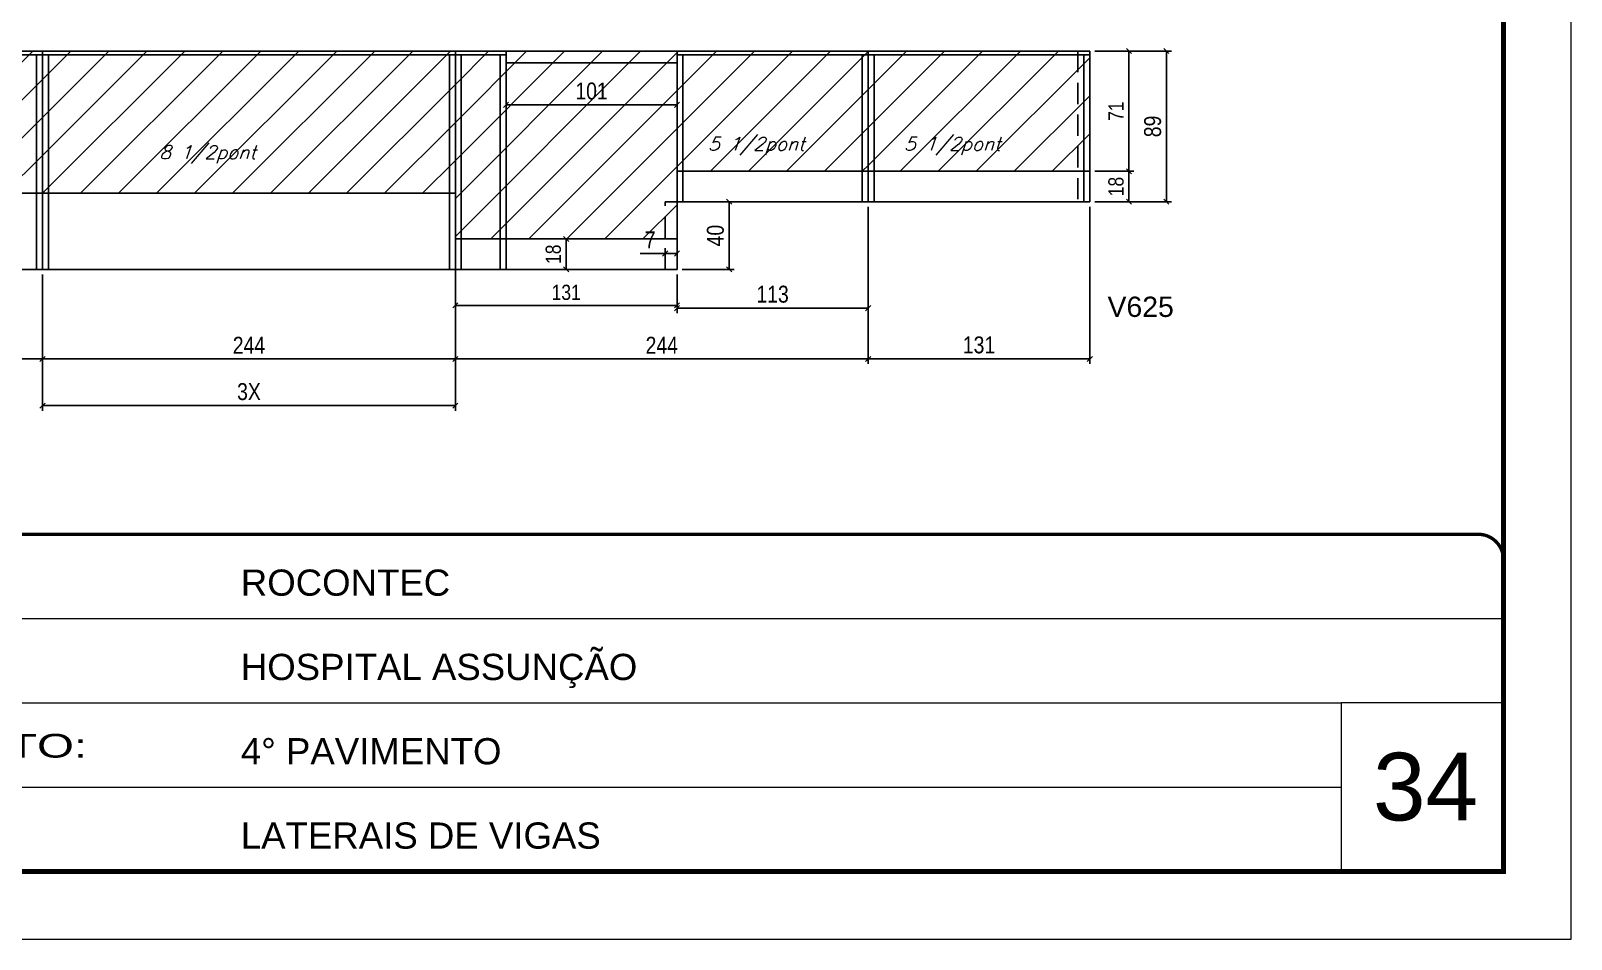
# Model space of a CAD drawing. Extents: x -20960 to -5926, y -2106 to 21915.
# Drawn here: x -10047 to -9137, y 11677 to 12213 of the extents above; entities that cross this region are included whole.
import ezdxf

# ---------------------------------------------------------------- set-up
doc = ezdxf.new("R2010")
doc.units = 0
for name, pattern in [('CONTINUO', [0]), ('DASHED', [0.75, 0.5, -0.25]), ('HIDDEN', [0.375, 0.25, -0.125])]:
    doc.linetypes.add(name, pattern=pattern)
for name, color, linetype in [('5', 5, 'Continuous'), ('COTA', 241, 'Continuous'), ('Painéis', 200, 'Continuous'), ('Reaproveitamento', 251, 'Continuous'), ('SARR_2.2x7', 40, 'Continuous'), ('SARR_3.5x7', 81, 'Continuous'), ('texto', 7, 'Continuous')]:
    doc.layers.add(name, color=color, linetype=linetype)
for name, color, linetype, lineweight in [('CARIMBO', 255, 'Continuous', 9), ('Folhas', 255, 'Continuous', 9), ('SARRAFO DE PRESSAO', 251, 'DASHED', 9)]:
    doc.layers.add(name, color=color, linetype=linetype, lineweight=lineweight)
doc.styles.add('ARIAL', font='arial.ttf')
doc.styles.add('COTA TECNICA', font='techl___.ttf', dxfattribs={"height": 10})
doc.styles.add('COTA TECNICA-50', font='techl___.ttf', dxfattribs={"height": 9})
doc.styles.add('Romans', font='romans.shx')
doc.styles.get("Standard").update_dxf_attribs({"font": 'arial.ttf'})
doc.styles.add('Tecnologia', font='')
doc.styles.get('Tecnologia').set_extended_font_data('Forgotten Futurist')
doc.dimstyles.new('COTA PAINEL-50', dxfattribs={"dimtxt": 9, "dimasz": 3, "dimexe": 3, "dimexo": 3, "dimgap": 3, "dimtad": 1, "dimdec": 1, "dimzin": 12, "dimdsep": 46, "dimtxsty": 'COTA TECNICA-50', "dimblk1": 'OBLIQUE', "dimblk2": 'OBLIQUE', "dimsah": 1, "dimcen": 0.9, "dimclrd": 4, "dimclre": 4, "dimclrt": 240, "dimadec": 1, "dimazin": 3, "dimtfac": 1, "dimtdec": 1, "dimtmove": 0, "dimatfit": 3, "dimfxl": 1, "dimtolj": 1, "dimtzin": 12, "dimarcsym": 0})
doc.dimstyles.new('PAINEL', dxfattribs={"dimtxt": 10, "dimasz": 3, "dimexe": 3, "dimexo": 3, "dimgap": 3, "dimtad": 1, "dimdec": 1, "dimzin": 12, "dimdsep": 46, "dimtxsty": 'COTA TECNICA', "dimblk1": 'OBLIQUE', "dimblk2": 'OBLIQUE', "dimsah": 1, "dimcen": 0.9, "dimclrd": 4, "dimclre": 4, "dimclrt": 240, "dimadec": 1, "dimazin": 3, "dimtfac": 1, "dimtdec": 1, "dimtmove": 0, "dimatfit": 3, "dimfxl": 1, "dimtolj": 1, "dimtzin": 12, "dimarcsym": 0})
pattern_1 = [(45, (-13.5, -4594.3), (-11.22532, 11.22532), [])]

# ---------------------------------------------------------------- blocks, each defined once
blk = doc.blocks.new('9999999999')
at = {"color": 30, "linetype": 'CONTINUO'}
for p, q in [((98564.56, 34379.64), (99583.98, 34379.64)), ((98564.56, 34329.83), (99487.98, 34329.83)), ((99583.98, 34329.83), (99487.98, 34329.83)), ((99487.98, 34329.83), (99487.98, 34230.21)), ((98564.56, 34280.02), (99487.98, 34280.02))]:
    blk.add_line(p, q, dxfattribs=at)
at = {"color": 30, "linetype": 'CONTINUO', "const_width": 2}
blk.add_lwpolyline([(99583.98, 34230.21), (99583.98, 34414.45, 0.414214), (99568.98, 34429.45), (98228.98, 34429.45, 0.414214), (98213.98, 34414.45), (98213.98, 34245.21, 0.414214), (98228.98, 34230.21), (99583.98, 34230.21)], format="xyb", dxfattribs=at)
at = {"layer": 'Folhas'}
blk.add_lwpolyline([(98138.98, 34190.21), (99623.98, 34190.21), (99623.98, 35240.21), (98138.98, 35240.21)], close=True, dxfattribs=at)
at = {"layer": 'Folhas', "color": 30, "const_width": 3}
blk.add_lwpolyline([(98213.98, 34230.21), (99583.98, 34230.21), (99583.98, 35200.21), (98213.98, 35200.21)], close=True, dxfattribs=at)
at = {"color": 7, "linetype": 'Continuous', "ltscale": 5, "style": 'ARIAL'}
for s, height, p in [('ROCONTEC', 15.483, (98837.68, 34393.13)), ('HOSPITAL ASSUNÇÃO', 15.4829, (98837.68, 34343.32)), ('4° PAVIMENTO', 15.4829, (98837.68, 34293.51)), ('LATERAIS DE VIGAS', 15.4829, (98837.68, 34243.7))]:
    blk.add_text(s, height=height, dxfattribs=at).set_placement(p)
at = {"layer": 'Folhas', "color": 7, "style": 'Tecnologia', "width": 1.5}
blk.add_text('PAVIMENTO:', height=14, dxfattribs=at).set_placement((98573.65, 34297.5))
blk = doc.blocks.new('_Oblique')
at = {"color": 0, "linetype": 'ByBlock', "lineweight": -2}
blk.add_line((-0.5, -0.5), (0.5, 0.5), dxfattribs=at)
blk = doc.blocks.new('*D1151')
at = {"layer": 'COTA', "color": 4, "lineweight": -2, "ltscale": 25, "transparency": 16777216}
for p, q in [((-10040.5, 12069.48), (-10040.5, 11989.02)), ((-9796.5, 12069.48), (-9796.5, 11989.02)), ((-10040.5, 11992.02), (-9796.5, 11992.02))]:
    blk.add_line(p, q, dxfattribs=at)
at = {"layer": 'Defpoints', "color": 0, "ltscale": 25, "transparency": 16777216}
for p in [(-10040.5, 12072.48), (-9796.5, 12072.48), (-9796.5, 11992.02)]:
    blk.add_point(p, dxfattribs=at)
at = {"layer": 'COTA', "color": 4, "lineweight": -2, "ltscale": 25, "transparency": 16777216, "xscale": 3, "yscale": 3, "zscale": 3, "rotation": 180}
blk.add_blockref('_Oblique', (-10040.5, 11992.02), dxfattribs=at)
at = {"layer": 'COTA', "color": 4, "lineweight": -2, "ltscale": 25, "transparency": 16777216, "xscale": 3, "yscale": 3, "zscale": 3}
blk.add_blockref('_Oblique', (-9796.5, 11992.02), dxfattribs=at)
at = {"layer": 'COTA', "color": 240, "ltscale": 25, "transparency": 16777216, "insert": (-9918.5, 12000.24), "char_height": 10, "attachment_point": 5, "style": 'COTA TECNICA'}
blk.add_mtext('\\A1;3X', dxfattribs=at)
blk = doc.blocks.new('*D1152')
at = {"layer": 'COTA', "color": 4, "lineweight": -2, "ltscale": 25, "transparency": 16777216}
for p, q in [((-10284.5, 12069.48), (-10284.5, 12016.63)), ((-10040.5, 12069.48), (-10040.5, 12016.63)), ((-10284.5, 12019.63), (-10040.5, 12019.63))]:
    blk.add_line(p, q, dxfattribs=at)
at = {"layer": 'Defpoints', "color": 0, "ltscale": 25, "transparency": 16777216}
for p in [(-10284.5, 12072.48), (-10040.5, 12072.48), (-10040.5, 12019.63)]:
    blk.add_point(p, dxfattribs=at)
at = {"layer": 'COTA', "color": 4, "lineweight": -2, "ltscale": 25, "transparency": 16777216, "xscale": 3, "yscale": 3, "zscale": 3, "rotation": 180}
blk.add_blockref('_Oblique', (-10284.5, 12019.63), dxfattribs=at)
at = {"layer": 'COTA', "color": 4, "lineweight": -2, "ltscale": 25, "transparency": 16777216, "xscale": 3, "yscale": 3, "zscale": 3}
blk.add_blockref('_Oblique', (-10040.5, 12019.63), dxfattribs=at)
at = {"layer": 'COTA', "color": 240, "ltscale": 25, "transparency": 16777216, "insert": (-10162.5, 12027.71), "char_height": 10, "attachment_point": 5, "style": 'COTA TECNICA'}
blk.add_mtext('\\A1;244', dxfattribs=at)
blk = doc.blocks.new('*D1153')
at = {"layer": 'COTA', "color": 4, "lineweight": -2, "ltscale": 25, "transparency": 16777216}
for p, q in [((-9796.5, 12087.48), (-9796.5, 12016.63)), ((-10040.5, 12069.48), (-10040.5, 12016.63)), ((-10040.5, 12019.63), (-9796.5, 12019.63))]:
    blk.add_line(p, q, dxfattribs=at)
at = {"layer": 'Defpoints', "color": 0, "ltscale": 25, "transparency": 16777216}
for p in [(-9796.5, 12090.48), (-10040.5, 12072.48), (-9796.5, 12019.63)]:
    blk.add_point(p, dxfattribs=at)
at = {"layer": 'COTA', "color": 4, "lineweight": -2, "ltscale": 25, "transparency": 16777216, "xscale": 3, "yscale": 3, "zscale": 3, "rotation": 180}
blk.add_blockref('_Oblique', (-10040.5, 12019.63), dxfattribs=at)
at = {"layer": 'COTA', "color": 4, "lineweight": -2, "ltscale": 25, "transparency": 16777216, "xscale": 3, "yscale": 3, "zscale": 3}
blk.add_blockref('_Oblique', (-9796.5, 12019.63), dxfattribs=at)
at = {"layer": 'COTA', "color": 240, "ltscale": 25, "transparency": 16777216, "insert": (-9918.5, 12027.71), "char_height": 10, "attachment_point": 5, "style": 'COTA TECNICA'}
blk.add_mtext('\\A1;244', dxfattribs=at)
blk = doc.blocks.new('*D1018')
at = {"layer": 'COTA', "color": 4, "lineweight": -2, "ltscale": 25, "transparency": 16777216}
for p, q in [((-9552.5, 12109.48), (-9552.5, 12016.63)), ((-9796.5, 12069.48), (-9796.5, 12016.63)), ((-9796.5, 12019.63), (-9552.5, 12019.63))]:
    blk.add_line(p, q, dxfattribs=at)
at = {"layer": 'Defpoints', "color": 0, "ltscale": 25, "transparency": 16777216}
for p in [(-9552.5, 12112.48), (-9796.5, 12072.48), (-9552.5, 12019.63)]:
    blk.add_point(p, dxfattribs=at)
at = {"layer": 'COTA', "color": 4, "lineweight": -2, "ltscale": 25, "transparency": 16777216, "xscale": 3, "yscale": 3, "zscale": 3, "rotation": 180}
blk.add_blockref('_Oblique', (-9796.5, 12019.63), dxfattribs=at)
at = {"layer": 'COTA', "color": 4, "lineweight": -2, "ltscale": 25, "transparency": 16777216, "xscale": 3, "yscale": 3, "zscale": 3}
blk.add_blockref('_Oblique', (-9552.5, 12019.63), dxfattribs=at)
at = {"layer": 'COTA', "color": 240, "ltscale": 25, "transparency": 16777216, "insert": (-9674.5, 12027.71), "char_height": 10, "attachment_point": 5, "style": 'COTA TECNICA'}
blk.add_mtext('\\A1;244', dxfattribs=at)
blk = doc.blocks.new('*D1154')
at = {"layer": 'COTA', "color": 4, "lineweight": -2, "ltscale": 25, "transparency": 16777216}
for p, q in [((-9552.5, 12109.48), (-9552.5, 12016.63)), ((-9421.5, 12109.48), (-9421.5, 12016.63)), ((-9552.5, 12019.63), (-9421.5, 12019.63))]:
    blk.add_line(p, q, dxfattribs=at)
at = {"layer": 'Defpoints', "color": 0, "ltscale": 25, "transparency": 16777216}
for p in [(-9552.5, 12112.48), (-9421.5, 12112.48), (-9421.5, 12019.63)]:
    blk.add_point(p, dxfattribs=at)
at = {"layer": 'COTA', "color": 4, "lineweight": -2, "ltscale": 25, "transparency": 16777216, "xscale": 3, "yscale": 3, "zscale": 3, "rotation": 180}
blk.add_blockref('_Oblique', (-9552.5, 12019.63), dxfattribs=at)
at = {"layer": 'COTA', "color": 4, "lineweight": -2, "ltscale": 25, "transparency": 16777216, "xscale": 3, "yscale": 3, "zscale": 3}
blk.add_blockref('_Oblique', (-9421.5, 12019.63), dxfattribs=at)
at = {"layer": 'COTA', "color": 240, "ltscale": 25, "transparency": 16777216, "insert": (-9487, 12027.85), "char_height": 10, "attachment_point": 5, "style": 'COTA TECNICA'}
blk.add_mtext('\\A1;131', dxfattribs=at)
blk = doc.blocks.new('*D1155')
at = {"layer": 'COTA', "color": 4, "lineweight": -2, "ltscale": 25, "transparency": 16777216}
for p, q in [((-9552.5, 12109.48), (-9552.5, 12046.59)), ((-9665.5, 12069.48), (-9665.5, 12046.59)), ((-9665.5, 12049.59), (-9552.5, 12049.59))]:
    blk.add_line(p, q, dxfattribs=at)
at = {"layer": 'Defpoints', "color": 0, "ltscale": 25, "transparency": 16777216}
for p in [(-9552.5, 12112.48), (-9665.5, 12072.48), (-9552.5, 12049.59)]:
    blk.add_point(p, dxfattribs=at)
at = {"layer": 'COTA', "color": 4, "lineweight": -2, "ltscale": 25, "transparency": 16777216, "xscale": 3, "yscale": 3, "zscale": 3, "rotation": 180}
blk.add_blockref('_Oblique', (-9665.5, 12049.59), dxfattribs=at)
at = {"layer": 'COTA', "color": 4, "lineweight": -2, "ltscale": 25, "transparency": 16777216, "xscale": 3, "yscale": 3, "zscale": 3}
blk.add_blockref('_Oblique', (-9552.5, 12049.59), dxfattribs=at)
at = {"layer": 'COTA', "color": 240, "ltscale": 25, "transparency": 16777216, "insert": (-9609, 12057.81), "char_height": 10, "attachment_point": 5, "style": 'COTA TECNICA'}
blk.add_mtext('\\A1;113', dxfattribs=at)
blk = doc.blocks.new('*D1156')
at = {"layer": 'COTA', "color": 4, "lineweight": -2, "ltscale": 25, "transparency": 16777216}
for p, q in [((-9662.5, 12112.48), (-9631.68, 12112.48)), ((-9634.68, 12072.48), (-9634.68, 12112.48)), ((-9662.5, 12072.48), (-9631.68, 12072.48))]:
    blk.add_line(p, q, dxfattribs=at)
at = {"layer": 'Defpoints', "color": 0, "ltscale": 25, "transparency": 16777216}
for p in [(-9665.5, 12112.48), (-9634.68, 12112.48), (-9665.5, 12072.48)]:
    blk.add_point(p, dxfattribs=at)
at = {"layer": 'COTA', "color": 4, "lineweight": -2, "ltscale": 25, "transparency": 16777216, "xscale": 3, "yscale": 3, "zscale": 3}
for p, rotation in [((-9634.68, 12112.48), 90), ((-9634.68, 12072.48), 270)]:
    blk.add_blockref('_Oblique', p, dxfattribs=dict(at, rotation=rotation))
at = {"layer": 'COTA', "color": 240, "ltscale": 25, "transparency": 16777216, "insert": (-9642.78, 12092.48), "char_height": 10, "attachment_point": 5, "rotation": 90, "style": 'COTA TECNICA'}
blk.add_mtext('\\A1;40', dxfattribs=at)
blk = doc.blocks.new('*D1157')
at = {"layer": 'COTA', "color": 4, "lineweight": -2, "ltscale": 25, "transparency": 16777216}
for p, q in [((-9418.5, 12201.48), (-9373.25, 12201.48)), ((-9376.25, 12112.48), (-9376.25, 12201.48)), ((-9418.5, 12112.48), (-9373.25, 12112.48))]:
    blk.add_line(p, q, dxfattribs=at)
at = {"layer": 'Defpoints', "color": 0, "ltscale": 25, "transparency": 16777216}
for p in [(-9421.5, 12201.48), (-9376.25, 12201.48), (-9421.5, 12112.48)]:
    blk.add_point(p, dxfattribs=at)
at = {"layer": 'COTA', "color": 4, "lineweight": -2, "ltscale": 25, "transparency": 16777216, "xscale": 3, "yscale": 3, "zscale": 3}
for p, rotation in [((-9376.25, 12201.48), 90), ((-9376.25, 12112.48), 270)]:
    blk.add_blockref('_Oblique', p, dxfattribs=dict(at, rotation=rotation))
at = {"layer": 'COTA', "color": 240, "ltscale": 25, "transparency": 16777216, "insert": (-9384.35, 12156.98), "char_height": 10, "attachment_point": 5, "rotation": 90, "style": 'COTA TECNICA'}
blk.add_mtext('\\A1;89', dxfattribs=at)
blk = doc.blocks.new('*D1158')
at = {"layer": 'COTA', "color": 4, "lineweight": -2, "ltscale": 25, "transparency": 16777216}
for p, q in [((-9672.5, 12081.91), (-9687.23, 12081.91)), ((-9672.5, 12075.48), (-9672.5, 12084.91)), ((-9665.5, 12081.91), (-9672.5, 12081.91)), ((-9665.5, 12075.48), (-9665.5, 12084.91))]:
    blk.add_line(p, q, dxfattribs=at)
at = {"layer": 'Defpoints', "color": 0, "ltscale": 25, "transparency": 16777216}
for p in [(-9672.5, 12081.91), (-9672.5, 12072.48), (-9665.5, 12072.48)]:
    blk.add_point(p, dxfattribs=at)
at = {"layer": 'COTA', "color": 4, "lineweight": -2, "ltscale": 25, "transparency": 16777216, "xscale": 3, "yscale": 3, "zscale": 3, "rotation": 180}
blk.add_blockref('_Oblique', (-9672.5, 12081.91), dxfattribs=at)
at = {"layer": 'COTA', "color": 4, "lineweight": -2, "ltscale": 25, "transparency": 16777216, "xscale": 3, "yscale": 3, "zscale": 3}
blk.add_blockref('_Oblique', (-9665.5, 12081.91), dxfattribs=at)
at = {"layer": 'COTA', "color": 240, "ltscale": 25, "transparency": 16777216, "insert": (-9681.37, 12089.98), "char_height": 10, "attachment_point": 5, "style": 'COTA TECNICA'}
blk.add_mtext('\\A1;7', dxfattribs=at)
blk = doc.blocks.new('*D1159')
at = {"layer": 'COTA', "color": 4, "lineweight": -2, "ltscale": 25, "transparency": 16777216}
for p, q in [((-9766.5, 12191.48), (-9766.5, 12166.75)), ((-9665.5, 12191.48), (-9665.5, 12166.75)), ((-9766.5, 12169.75), (-9665.5, 12169.75))]:
    blk.add_line(p, q, dxfattribs=at)
at = {"layer": 'Defpoints', "color": 0, "ltscale": 25, "transparency": 16777216}
for p in [(-9766.5, 12194.48), (-9665.5, 12194.48), (-9665.5, 12169.75)]:
    blk.add_point(p, dxfattribs=at)
at = {"layer": 'COTA', "color": 4, "lineweight": -2, "ltscale": 25, "transparency": 16777216, "xscale": 3, "yscale": 3, "zscale": 3, "rotation": 180}
blk.add_blockref('_Oblique', (-9766.5, 12169.75), dxfattribs=at)
at = {"layer": 'COTA', "color": 4, "lineweight": -2, "ltscale": 25, "transparency": 16777216, "xscale": 3, "yscale": 3, "zscale": 3}
blk.add_blockref('_Oblique', (-9665.5, 12169.75), dxfattribs=at)
at = {"layer": 'COTA', "color": 240, "ltscale": 25, "transparency": 16777216, "insert": (-9716, 12177.85), "char_height": 10, "attachment_point": 5, "style": 'COTA TECNICA'}
blk.add_mtext('\\A1;101', dxfattribs=at)
blk = doc.blocks.new('*D1162')
at = {"layer": 'COTA', "color": 4, "lineweight": -2, "transparency": 16777216}
for p, q in [((-9796.5, 12069.48), (-9796.5, 12048.21)), ((-9665.5, 12069.48), (-9665.5, 12048.21)), ((-9796.5, 12051.21), (-9665.5, 12051.21))]:
    blk.add_line(p, q, dxfattribs=at)
at = {"layer": 'Defpoints', "color": 0, "transparency": 16777216}
for p in [(-9796.5, 12072.48), (-9665.5, 12072.48), (-9665.5, 12051.21)]:
    blk.add_point(p, dxfattribs=at)
at = {"layer": 'COTA', "color": 4, "lineweight": -2, "transparency": 16777216, "xscale": 3, "yscale": 3, "zscale": 3, "rotation": 180}
blk.add_blockref('_Oblique', (-9796.5, 12051.21), dxfattribs=at)
at = {"layer": 'COTA', "color": 4, "lineweight": -2, "transparency": 16777216, "xscale": 3, "yscale": 3, "zscale": 3}
blk.add_blockref('_Oblique', (-9665.5, 12051.21), dxfattribs=at)
at = {"layer": 'COTA', "color": 240, "transparency": 16777216, "insert": (-9731, 12058.91), "char_height": 9, "attachment_point": 5, "style": 'COTA TECNICA-50'}
blk.add_mtext('\\A1;131', dxfattribs=at)
blk = doc.blocks.new('*D1163')
at = {"layer": 'COTA', "color": 4, "lineweight": -2, "transparency": 16777216}
for p, q in [((-9418.5, 12130.48), (-9395.42, 12130.48)), ((-9398.42, 12112.48), (-9398.42, 12130.48)), ((-9418.5, 12112.48), (-9395.42, 12112.48))]:
    blk.add_line(p, q, dxfattribs=at)
at = {"layer": 'Defpoints', "color": 0, "transparency": 16777216}
for p in [(-9421.5, 12130.48), (-9398.42, 12130.48), (-9421.5, 12112.48)]:
    blk.add_point(p, dxfattribs=at)
at = {"layer": 'COTA', "color": 4, "lineweight": -2, "transparency": 16777216, "xscale": 3, "yscale": 3, "zscale": 3}
for p, rotation in [((-9398.42, 12130.48), 90), ((-9398.42, 12112.48), 270)]:
    blk.add_blockref('_Oblique', p, dxfattribs=dict(at, rotation=rotation))
at = {"layer": 'COTA', "color": 240, "transparency": 16777216, "insert": (-9406.01, 12121.48), "char_height": 9, "attachment_point": 5, "rotation": 90, "style": 'COTA TECNICA-50'}
blk.add_mtext('\\A1;18', dxfattribs=at)
blk = doc.blocks.new('*D1164')
at = {"layer": 'COTA', "color": 4, "lineweight": -2, "transparency": 16777216}
for p, q in [((-9418.5, 12201.48), (-9395.42, 12201.48)), ((-9398.42, 12130.48), (-9398.42, 12201.48)), ((-9418.5, 12130.48), (-9395.42, 12130.48))]:
    blk.add_line(p, q, dxfattribs=at)
at = {"layer": 'Defpoints', "color": 0, "transparency": 16777216}
for p in [(-9421.5, 12201.48), (-9398.42, 12201.48), (-9421.5, 12130.48)]:
    blk.add_point(p, dxfattribs=at)
at = {"layer": 'COTA', "color": 4, "lineweight": -2, "transparency": 16777216, "xscale": 3, "yscale": 3, "zscale": 3}
for p, rotation in [((-9398.42, 12201.48), 90), ((-9398.42, 12130.48), 270)]:
    blk.add_blockref('_Oblique', p, dxfattribs=dict(at, rotation=rotation))
at = {"layer": 'COTA', "color": 240, "transparency": 16777216, "insert": (-9405.99, 12165.98), "char_height": 9, "attachment_point": 5, "rotation": 90, "style": 'COTA TECNICA-50'}
blk.add_mtext('\\A1;71', dxfattribs=at)
blk = doc.blocks.new('*D1165')
at = {"layer": 'COTA', "color": 4, "lineweight": -2, "transparency": 16777216}
for p, q in [((-9763.5, 12090.48), (-9728, 12090.48)), ((-9731, 12072.48), (-9731, 12090.48)), ((-9763.5, 12072.48), (-9728, 12072.48))]:
    blk.add_line(p, q, dxfattribs=at)
at = {"layer": 'Defpoints', "color": 0, "transparency": 16777216}
for p in [(-9766.5, 12090.48), (-9731, 12090.48), (-9766.5, 12072.48)]:
    blk.add_point(p, dxfattribs=at)
at = {"layer": 'COTA', "color": 4, "lineweight": -2, "transparency": 16777216, "xscale": 3, "yscale": 3, "zscale": 3}
for p, rotation in [((-9731, 12090.48), 90), ((-9731, 12072.48), 270)]:
    blk.add_blockref('_Oblique', p, dxfattribs=dict(at, rotation=rotation))
at = {"layer": 'COTA', "color": 240, "transparency": 16777216, "insert": (-9738.59, 12081.48), "char_height": 9, "attachment_point": 5, "rotation": 90, "style": 'COTA TECNICA-50'}
blk.add_mtext('\\A1;18', dxfattribs=at)

msp = doc.modelspace()

# ---------------------------------------------------------------- hatches: boundary and pattern name
at = {"layer": 'Reaproveitamento'}
h = msp.add_hatch(dxfattribs=at)
h.set_pattern_fill('ANSI31', color=256, scale=5)
h.set_pattern_definition(pattern_1)
h.paths.add_polyline_path([(-10040.5, 12117.48), (-10040.5, 12201.48), (-10284.5, 12201.48), (-10284.5, 12117.48)])
h = msp.add_hatch(dxfattribs=at)
h.set_pattern_fill('ANSI31', color=256, scale=5)
h.set_pattern_definition(pattern_1)
h.paths.add_polyline_path([(-9796.5, 12117.48), (-9796.5, 12201.48), (-10040.5, 12201.48), (-10040.5, 12117.48)])
h = msp.add_hatch(dxfattribs=at)
h.set_pattern_fill('ANSI31', color=256, scale=5)
h.set_pattern_definition(pattern_1)
h.paths.add_polyline_path([(-9665.5, 12090.48), (-9665.5, 12130.48), (-9552.5, 12130.48), (-9552.5, 12201.48), (-9796.5, 12201.48), (-9796.5, 12090.48)])
h = msp.add_hatch(dxfattribs=at)
h.set_pattern_fill('ANSI31', color=256, scale=5)
h.set_pattern_definition(pattern_1)
h.paths.add_polyline_path([(-9552.5, 12201.48), (-9552.5, 12130.48), (-9421.5, 12130.48), (-9421.5, 12201.48)])

# ---------------------------------------------------------------- linework, layer by layer
at = {"layer": 'Painéis', "ltscale": 25}
for p, q in [((-9421.5, 12201.48), (-10284.5, 12201.48)), ((-10040.5, 12201.48), (-10040.5, 12072.48)), ((-9796.5, 12201.48), (-9796.5, 12072.48)), ((-9552.5, 12201.48), (-9552.5, 12112.48)), ((-9421.5, 12112.48), (-9421.5, 12201.48)), ((-9665.5, 12072.48), (-9665.5, 12130.48)), ((-9421.5, 12130.48), (-9665.5, 12130.48)), ((-9796.5, 12117.48), (-10284.5, 12117.48)), ((-9421.5, 12112.48), (-9665.5, 12112.48)), ((-9796.5, 12090.48), (-9665.5, 12090.48)), ((-10284.5, 12072.48), (-9665.5, 12072.48))]:
    msp.add_line(p, q, dxfattribs=at)
at = {"layer": 'SARR_2.2x7', "linetype": 'HIDDEN', "ltscale": 50}
for p, q in [((-9428.5, 12201.48), (-9428.5, 12112.48)), ((-9672.5, 12072.48), (-9672.5, 12112.48)), ((-9672.5, 12112.48), (-9665.5, 12112.48))]:
    msp.add_line(p, q, dxfattribs=at)
at = {"layer": 'SARR_2.2x7', "linetype": 'Continuous'}
for p, q in [((-10040.5, 12199.28), (-10269.5, 12199.28)), ((-10040.5, 12199.28), (-9796.5, 12199.28)), ((-9766.5, 12199.28), (-9796.5, 12199.28)), ((-9665.5, 12194.48), (-9766.5, 12194.48)), ((-9552.5, 12199.28), (-9665.5, 12199.28)), ((-9421.5, 12199.28), (-9552.5, 12199.28))]:
    msp.add_line(p, q, dxfattribs=at)
at = {"layer": 'SARR_3.5x7'}
for p, q in [((-9796.5, 12201.48), (-9796.5, 12090.48)), ((-9766.5, 12201.48), (-9766.5, 12072.48)), ((-9665.5, 12201.48), (-9665.5, 12112.48)), ((-9421.5, 12201.48), (-9421.5, 12112.48)), ((-10044.03, 12199.28), (-10044.03, 12072.48)), ((-10040.5, 12199.28), (-10040.5, 12072.48)), ((-10036.98, 12199.28), (-10036.98, 12072.48)), ((-9800, 12199.28), (-9800, 12072.48)), ((-9796.5, 12199.28), (-9796.5, 12072.48)), ((-9793, 12199.28), (-9793, 12072.48)), ((-9770, 12199.28), (-9770, 12072.48)), ((-9662, 12199.28), (-9662, 12112.48)), ((-9556, 12199.28), (-9556, 12112.48)), ((-9552.5, 12199.28), (-9552.5, 12112.48)), ((-9549, 12199.28), (-9549, 12112.48)), ((-9425, 12199.28), (-9425, 12112.48)), ((-9662, 12112.48), (-9665.5, 12112.48)), ((-9549, 12112.48), (-9556, 12112.48)), ((-9421.5, 12112.48), (-9425, 12112.48)), ((-10036.98, 12072.48), (-10044.03, 12072.48)), ((-9793, 12072.48), (-9800, 12072.48)), ((-9766.5, 12072.48), (-9770, 12072.48))]:
    msp.add_line(p, q, dxfattribs=at)

# ---------------------------------------------------------------- block references
at = {"layer": 'SARRAFO DE PRESSAO', "color": 6, "linetype": 'ByBlock'}
msp.add_blockref('9999999999', (-108760.98, -22513.42), dxfattribs=at)

# ---------------------------------------------------------------- texts
at = {"layer": '5', "linetype": 'Continuous'}
msp.add_text('V625', height=12, rotation=0.00004, dxfattribs=at).set_placement((-9411.02, 12044.43))
at = {"layer": 'CARIMBO', "style": 'ARIAL'}
msp.add_text('34', height=40, dxfattribs=at).set_placement((-9254.14, 11746.93))
at = {"layer": 'texto', "color": 2, "char_height": 8, "attachment_point": 5, "style": 'Romans'}
for s, insert in [('{\\Q19;\\C256;8 1/2pont}', (-9942.97, 12140.42)), ('{\\Q19;\\C256;5 1/2pont}', (-9618.64, 12145.37)), ('{\\Q19;\\C256;5 1/2pont}', (-9502.82, 12145.37))]:
    msp.add_mtext(s, dxfattribs=dict(at, insert=insert))

# ---------------------------------------------------------------- dimensions: what is measured, and where the dimension line sits
at = {"layer": 'COTA', "ltscale": 25}
for base, p1, p2, picture, middle in [((-9376.25, 12201.48), (-9421.5, 12112.48), (-9421.5, 12201.48), '*D1157', (-9384.35, 12156.98)), ((-9634.68, 12112.48), (-9665.5, 12072.48), (-9665.5, 12112.48), '*D1156', (-9642.78, 12092.48))]:
    dim = msp.add_linear_dim(base=base, p1=p1, p2=p2, angle=90, dimstyle='PAINEL', dxfattribs=at)
    dim.commit()
    dim.dimension.update_dxf_attribs({"geometry": picture, "text_midpoint": middle})
at = {"layer": 'COTA'}
dim = msp.add_linear_dim(base=(-9398.42, 12201.48), p1=(-9421.5, 12130.48), p2=(-9421.5, 12201.48), angle=90, dimstyle='COTA PAINEL-50', override={"dimtmove": 1}, dxfattribs=at)
dim.commit()
dim.dimension.update_dxf_attribs({"geometry": '*D1164', "text_midpoint": (-9405.99, 12165.98)})
at = {"layer": 'COTA', "ltscale": 25}
for base, p1, p2, picture, middle in [((-9665.5, 12169.75), (-9766.5, 12194.48), (-9665.5, 12194.48), '*D1159', (-9716, 12177.85)), ((-9552.5, 12049.59), (-9665.5, 12072.48), (-9552.5, 12112.48), '*D1155', (-9609, 12057.81)), ((-9672.5, 12081.91), (-9665.5, 12072.48), (-9672.5, 12072.48), '*D1158', (-9681.37, 12089.98)), ((-10040.5, 12019.63), (-10284.5, 12072.48), (-10040.5, 12072.48), '*D1152', (-10162.5, 12027.71))]:
    dim = msp.add_linear_dim(base=base, p1=p1, p2=p2, dimstyle='PAINEL', dxfattribs=at)
    dim.commit()
    dim.dimension.update_dxf_attribs({"geometry": picture, "text_midpoint": middle})
at = {"layer": 'COTA'}
for base, p1, p2, picture, middle in [((-9398.42, 12130.48), (-9421.5, 12112.48), (-9421.5, 12130.48), '*D1163', (-9406.01, 12121.48)), ((-9731, 12090.48), (-9766.5, 12072.48), (-9766.5, 12090.48), '*D1165', (-9738.59, 12081.48))]:
    dim = msp.add_linear_dim(base=base, p1=p1, p2=p2, angle=90, dimstyle='COTA PAINEL-50', dxfattribs=at)
    dim.commit()
    dim.dimension.update_dxf_attribs({"geometry": picture, "text_midpoint": middle})
at = {"layer": 'COTA', "ltscale": 25}
for base, p1, p2, picture, middle in [((-9552.5, 12019.63), (-9796.5, 12072.48), (-9552.5, 12112.48), '*D1018', (-9674.5, 12027.71)), ((-9421.5, 12019.63), (-9552.5, 12112.48), (-9421.5, 12112.48), '*D1154', (-9487, 12027.85)), ((-9796.5, 12019.63), (-10040.5, 12072.48), (-9796.5, 12090.48), '*D1153', (-9918.5, 12027.71))]:
    dim = msp.add_linear_dim(base=base, p1=p1, p2=p2, dimstyle='PAINEL', override={"dimtmove": 1}, dxfattribs=at)
    dim.commit()
    dim.dimension.update_dxf_attribs({"geometry": picture, "text_midpoint": middle})
dim = msp.add_linear_dim(base=(-9796.5, 11992.02), p1=(-10040.5, 12072.48), p2=(-9796.5, 12072.48), text='3X', dimstyle='PAINEL', dxfattribs=at)
dim.commit()
dim.dimension.update_dxf_attribs({"geometry": '*D1151', "text_midpoint": (-9918.5, 12000.24)})
at = {"layer": 'COTA'}
dim = msp.add_linear_dim(base=(-9665.5, 12051.21), p1=(-9796.5, 12072.48), p2=(-9665.5, 12072.48), dimstyle='COTA PAINEL-50', dxfattribs=at)
dim.commit()
dim.dimension.update_dxf_attribs({"geometry": '*D1162', "text_midpoint": (-9731, 12058.91)})

doc.saveas('drawing.dxf')
